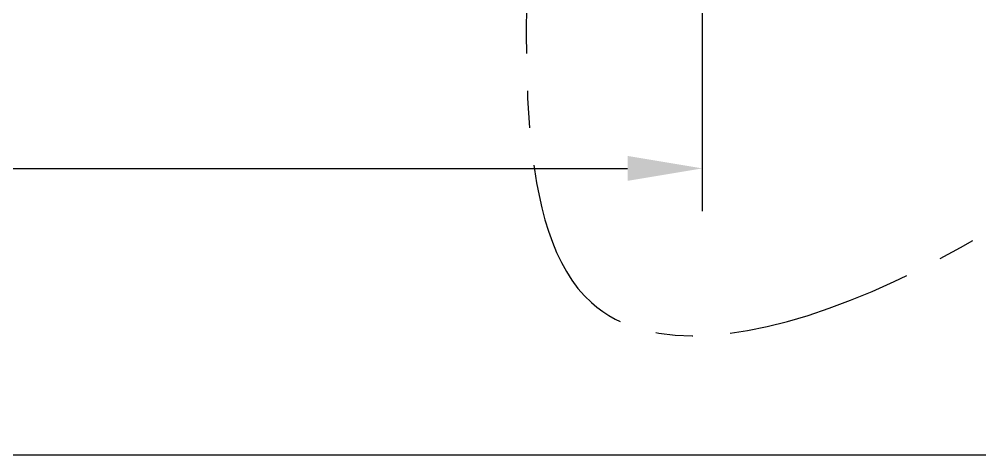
# Model space of a CAD drawing. Header units: millimetres. Extents: x 5066 to 5486, y -1867 to -1273.
# Drawn here: x 5197.61 to 5242.62, y -1783.07 to -1762.66 of the extents above; entities that cross this region are included whole.
import ezdxf

# ---------------------------------------------------------------- set-up
doc = ezdxf.new("R2010")
doc.units = ezdxf.units.MM
doc.header["$LTSCALE"] = 7
doc.header["$MEASUREMENT"] = 0
doc.linetypes.add('CENTER', pattern=[2, 1.25, -0.25, 0.25, -0.25])
doc.layers.add('CL', color=1, linetype='CENTER')
doc.layers.add('D', color=2, linetype='CONTINUOUS')

msp = doc.modelspace()

# ---------------------------------------------------------------- linework, layer by layer
at = {"layer": 'CL', "color": 1, "linetype": 'CENTER'}
msp.add_spline([(5221.619, -1755.515), (5224.422, -1775.942), (5253.464, -1764.616), (5258.08, -1696.791), (5231.299, -1623.625), (5231.025, -1621.271)], degree=3, dxfattribs=at)
at = {"layer": 'D'}
for p, q in [((5229.619, -1744.372), (5229.619, -1771.651)), ((5163.119, -1769.651), (5226.119, -1769.651)), ((5144.119, -1783.075), (5245.119, -1783.075))]:
    msp.add_line(p, q, dxfattribs=at)
msp.add_solid([(5226.119, -1769.068), (5226.119, -1770.235), (5229.619, -1769.651)], dxfattribs=at)

doc.saveas('drawing.dxf')
